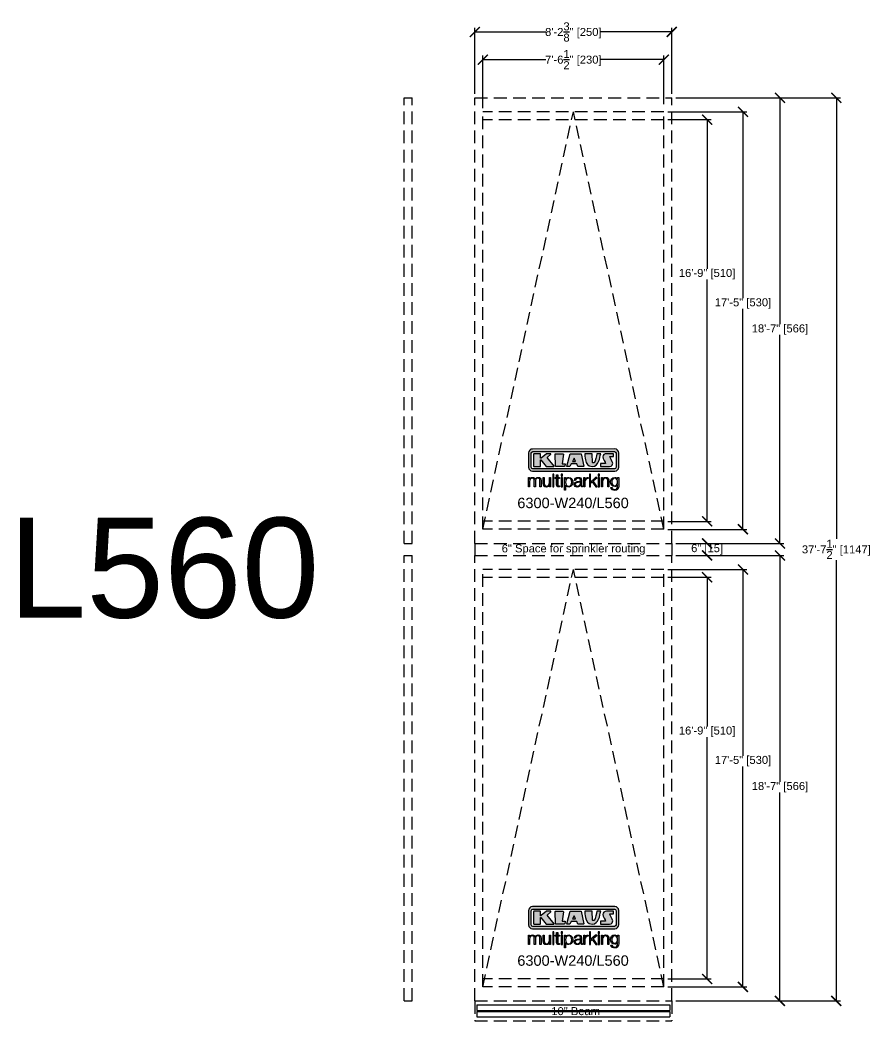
# Model space of a CAD drawing. Extents: x -210816 to 20092, y 4708 to 41486.
# Drawn here: x 18992 to 19417, y 9547 to 10048 of the extents above; entities that cross this region are included whole.
import ezdxf

# ---------------------------------------------------------------- set-up
doc = ezdxf.new("R2010")
doc.units = 0
doc.header["$MEASUREMENT"] = 0
doc.linetypes.add('DASHED', pattern=[0.2067, 0.1654, -0.0413])
doc.linetypes.add('HIDDEN', pattern=[9.525, 6.35, -3.175])
doc.layers.get('0').update_dxf_attribs({"linetype": 'CONTINUOUS'})
doc.layers.get('DEFPOINTS').update_dxf_attribs({"linetype": 'CONTINUOUS'})
for name, color, linetype in [('DIM', 6, 'CONTINUOUS'), ('KLAUS', 30, 'CONTINUOUS'), ('LOGO', 7, 'CONTINUOUS')]:
    doc.layers.add(name, color=color, linetype=linetype)
doc.styles.get("Standard").update_dxf_attribs({"font": 'arial.ttf'})
doc.dimstyles.get("Standard").update_dxf_attribs({"dimtxt": 5, "dimasz": 5, "dimexe": 2, "dimexo": 2, "dimgap": 0.09, "dimtad": 0, "dimtih": 1, "dimtoh": 1, "dimdec": 1, "dimzin": 0, "dimdsep": 46, "dimlunit": 4, "dimtxsty": 'Standard', "dimblk": 'ARCHTICK', "dimcen": -0.09, "dimadec": 0, "dimazin": 0, "dimtfac": 1, "dimtdec": 4, "dimtofl": 0, "dimtmove": 0, "dimatfit": 3, "dimldrblk": 'ARCHTICK', "dimfxl": 1, "dimtolj": 1, "dimtzin": 0, "dimarcsym": 0})

# ---------------------------------------------------------------- blocks, each defined once
blk = doc.blocks.new('_ARCHTICK')
at = {"color": 0, "linetype": 'ByBlock', "const_width": 0.15}
blk.add_lwpolyline([(-0.5, -0.5), (0.5, 0.5)], dxfattribs=at)
blk = doc.blocks.new('*D11041')
at = {"layer": 'DEFPOINTS', "color": 0}
for p in [(19313.65, 10001.94), (19313.65, 9793.19), (19353.2, 9793.19)]:
    blk.add_point(p, dxfattribs=at)
at = {"layer": 'DIM', "color": 0, "lineweight": -2}
for p, q in [((19315.65, 10001.94), (19355.2, 10001.94)), ((19353.2, 10001.94), (19353.2, 9908.75)), ((19353.2, 9793.19), (19353.2, 9903.45)), ((19315.65, 9793.19), (19355.2, 9793.19))]:
    blk.add_line(p, q, dxfattribs=at)
at = {"layer": 'DIM', "color": 0, "lineweight": -2, "xscale": 5, "yscale": 5, "zscale": 5}
for p, rotation in [((19353.2, 10001.94), 90), ((19353.2, 9793.19), 270)]:
    blk.add_blockref('_ARCHTICK', p, dxfattribs=dict(at, rotation=rotation))
at = {"layer": 'DIM', "color": 0, "insert": (19353.2, 9906.1), "char_height": 4, "attachment_point": 5}
blk.add_mtext('\\A1;17\'-5" [530]', dxfattribs=at)
blk = doc.blocks.new('*D11042')
at = {"layer": 'DEFPOINTS', "color": 0}
for p in [(19317.58, 10008.97), (19317.58, 9786.17), (19371.69, 9786.17)]:
    blk.add_point(p, dxfattribs=at)
at = {"layer": 'DIM', "color": 0, "lineweight": -2}
for p, q in [((19319.58, 10008.97), (19373.69, 10008.97)), ((19371.69, 10008.97), (19371.69, 9895.7)), ((19371.69, 9786.17), (19371.69, 9890.4)), ((19319.58, 9786.17), (19373.69, 9786.17))]:
    blk.add_line(p, q, dxfattribs=at)
at = {"layer": 'DIM', "color": 0, "lineweight": -2, "xscale": 5, "yscale": 5, "zscale": 5}
for p, rotation in [((19371.69, 10008.97), 90), ((19371.69, 9786.17), 270)]:
    blk.add_blockref('_ARCHTICK', p, dxfattribs=dict(at, rotation=rotation))
at = {"layer": 'DIM', "color": 0, "insert": (19371.69, 9893.05), "char_height": 4, "attachment_point": 5}
blk.add_mtext('\\A1;18\'-7" [566]', dxfattribs=at)
blk = doc.blocks.new('*D11043')
at = {"layer": 'DEFPOINTS', "color": 0}
for p in [(19313.65, 9998.04), (19313.65, 9797.19), (19335.26, 9797.19)]:
    blk.add_point(p, dxfattribs=at)
at = {"layer": 'DIM', "color": 0, "lineweight": -2}
for p, q in [((19315.65, 9998.04), (19337.26, 9998.04)), ((19335.26, 9998.04), (19335.26, 9923.44)), ((19335.26, 9797.19), (19335.26, 9918.13)), ((19315.65, 9797.19), (19337.26, 9797.19))]:
    blk.add_line(p, q, dxfattribs=at)
at = {"layer": 'DIM', "color": 0, "lineweight": -2, "xscale": 5, "yscale": 5, "zscale": 5}
for p, rotation in [((19335.26, 9998.04), 90), ((19335.26, 9797.19), 270)]:
    blk.add_blockref('_ARCHTICK', p, dxfattribs=dict(at, rotation=rotation))
at = {"layer": 'DIM', "color": 0, "insert": (19335.26, 9920.78), "char_height": 4, "attachment_point": 5}
blk.add_mtext('\\A1;16\'-9" [510]', dxfattribs=at)
blk = doc.blocks.new('*D11155')
at = {"layer": 'DEFPOINTS', "color": 0}
for p in [(19313.65, 9773.14), (19313.65, 9564.39), (19353.2, 9564.39)]:
    blk.add_point(p, dxfattribs=at)
at = {"layer": 'DIM', "color": 0, "lineweight": -2}
for p, q in [((19315.65, 9773.14), (19355.2, 9773.14)), ((19353.2, 9773.14), (19353.2, 9679.95)), ((19353.2, 9564.39), (19353.2, 9674.65)), ((19315.65, 9564.39), (19355.2, 9564.39))]:
    blk.add_line(p, q, dxfattribs=at)
at = {"layer": 'DIM', "color": 0, "lineweight": -2, "xscale": 5, "yscale": 5, "zscale": 5}
for p, rotation in [((19353.2, 9773.14), 90), ((19353.2, 9564.39), 270)]:
    blk.add_blockref('_ARCHTICK', p, dxfattribs=dict(at, rotation=rotation))
at = {"layer": 'DIM', "color": 0, "insert": (19353.2, 9677.3), "char_height": 4, "attachment_point": 5}
blk.add_mtext('\\A1;17\'-5" [530]', dxfattribs=at)
blk = doc.blocks.new('*D11156')
at = {"layer": 'DEFPOINTS', "color": 0}
for p in [(19317.58, 9780.17), (19317.58, 9557.37), (19371.69, 9557.37)]:
    blk.add_point(p, dxfattribs=at)
at = {"layer": 'DIM', "color": 0, "lineweight": -2}
for p, q in [((19319.58, 9780.17), (19373.69, 9780.17)), ((19371.69, 9780.17), (19371.69, 9666.9)), ((19371.69, 9557.37), (19371.69, 9661.6)), ((19319.58, 9557.37), (19373.69, 9557.37))]:
    blk.add_line(p, q, dxfattribs=at)
at = {"layer": 'DIM', "color": 0, "lineweight": -2, "xscale": 5, "yscale": 5, "zscale": 5}
for p, rotation in [((19371.69, 9780.17), 90), ((19371.69, 9557.37), 270)]:
    blk.add_blockref('_ARCHTICK', p, dxfattribs=dict(at, rotation=rotation))
at = {"layer": 'DIM', "color": 0, "insert": (19371.69, 9664.25), "char_height": 4, "attachment_point": 5}
blk.add_mtext('\\A1;18\'-7" [566]', dxfattribs=at)
blk = doc.blocks.new('*D11157')
at = {"layer": 'DEFPOINTS', "color": 0}
for p in [(19313.65, 9769.24), (19313.65, 9568.39), (19335.26, 9568.39)]:
    blk.add_point(p, dxfattribs=at)
at = {"layer": 'DIM', "color": 0, "lineweight": -2}
for p, q in [((19315.65, 9769.24), (19337.26, 9769.24)), ((19335.26, 9769.24), (19335.26, 9694.64)), ((19335.26, 9568.39), (19335.26, 9689.33)), ((19315.65, 9568.39), (19337.26, 9568.39))]:
    blk.add_line(p, q, dxfattribs=at)
at = {"layer": 'DIM', "color": 0, "lineweight": -2, "xscale": 5, "yscale": 5, "zscale": 5}
for p, rotation in [((19335.26, 9769.24), 90), ((19335.26, 9568.39), 270)]:
    blk.add_blockref('_ARCHTICK', p, dxfattribs=dict(at, rotation=rotation))
at = {"layer": 'DIM', "color": 0, "insert": (19335.26, 9691.98), "char_height": 4, "attachment_point": 5}
blk.add_mtext('\\A1;16\'-9" [510]', dxfattribs=at)
blk = doc.blocks.new('*D11176')
at = {"layer": 'DEFPOINTS', "color": 0}
for p in [(19317.58, 9786.17), (19317.58, 9780.17), (19335.26, 9780.17)]:
    blk.add_point(p, dxfattribs=at)
at = {"layer": 'DIM', "color": 0, "lineweight": -2}
for p, q in [((19319.58, 9786.17), (19337.26, 9786.17)), ((19335.26, 9786.17), (19335.26, 9785.82)), ((19319.58, 9780.17), (19337.26, 9780.17)), ((19335.26, 9780.17), (19335.26, 9780.52))]:
    blk.add_line(p, q, dxfattribs=at)
at = {"layer": 'DIM', "color": 0, "lineweight": -2, "xscale": 5, "yscale": 5, "zscale": 5}
for p, rotation in [((19335.26, 9786.17), 90), ((19335.26, 9780.17), 270)]:
    blk.add_blockref('_ARCHTICK', p, dxfattribs=dict(at, rotation=rotation))
at = {"layer": 'DIM', "color": 0, "insert": (19335.26, 9783.17), "char_height": 4, "attachment_point": 5}
blk.add_mtext('\\A1;6" [15]', dxfattribs=at)
blk = doc.blocks.new('*D11186')
at = {"layer": 'DEFPOINTS', "color": 0}
for p in [(19317.58, 10008.97), (19399.87, 10008.97), (19317.58, 9557.37)]:
    blk.add_point(p, dxfattribs=at)
at = {"layer": 'DIM', "color": 0, "lineweight": -2}
for p, q in [((19319.58, 10008.97), (19401.87, 10008.97)), ((19399.87, 10008.97), (19399.87, 9788.5)), ((19399.87, 9557.37), (19399.87, 9777.84)), ((19319.58, 9557.37), (19401.87, 9557.37))]:
    blk.add_line(p, q, dxfattribs=at)
at = {"layer": 'DIM', "color": 0, "lineweight": -2, "xscale": 5, "yscale": 5, "zscale": 5}
for p, rotation in [((19399.87, 10008.97), 90), ((19399.87, 9557.37), 270)]:
    blk.add_blockref('_ARCHTICK', p, dxfattribs=dict(at, rotation=rotation))
at = {"layer": 'DIM', "color": 0, "insert": (19399.87, 9783.17), "char_height": 4, "attachment_point": 5}
blk.add_mtext('\\A1;37\'-7{\\H1.000000x;\\S1/2;}" [1147]', dxfattribs=at)
blk = doc.blocks.new('A$C30361')
at = {"layer": 'KLAUS', "linetype": 'HIDDEN'}
for p, q in [((0, 0), (0, 222.8)), ((0, 222.8), (4, 222.8)), ((4, 0), (4, 222.8)), ((0, 0), (4, 0))]:
    blk.add_line(p, q, dxfattribs=at)
blk = doc.blocks.new('KLAUS')
at = {"layer": 'LOGO'}
h = blk.add_hatch(color=8, dxfattribs=at)
h.dxf.hatch_style = 2
edge = h.paths.add_edge_path()
edge.add_spline(control_points=[(3.6, 29.09), (2.88, 29.09), (2.3, 28.51), (2.3, 27.8), (2.3, 27.8), (2.3, 16.11), (2.3, 16.11), (2.3, 15.39), (2.88, 14.81), (3.6, 14.81), (3.6, 14.81), (71.16, 14.81), (71.16, 14.81), (71.88, 14.81), (72.46, 15.39), (72.46, 16.11), (72.46, 16.11), (72.46, 27.8), (72.46, 27.8), (72.46, 28.51), (71.88, 29.09), (71.16, 29.09), (71.16, 29.09), (3.6, 29.09), (3.6, 29.09), (3.6, 29.09), (3.6, 29.09), (3.6, 29.09)], knot_values=[0, 0, 0, 0, 1, 1, 1, 2, 2, 2, 3, 3, 3, 4, 4, 4, 5, 5, 5, 6, 6, 6, 7, 7, 7, 8, 8, 8, 9, 9, 9, 9], degree=3, periodic=0)
edge = h.paths.add_edge_path()
edge.add_spline(control_points=[(3.35, 31.23), (3.35, 31.23), (71.47, 31.23), (71.47, 31.23), (73.26, 31.23), (74.71, 29.77), (74.71, 27.99), (74.71, 27.99), (74.71, 16.17), (74.71, 16.17), (74.71, 14.38), (73.26, 12.93), (71.47, 12.93), (71.47, 12.93), (3.35, 12.93), (3.35, 12.93), (1.56, 12.93), (0.11, 14.38), (0.11, 16.17), (0.11, 16.17), (0.11, 27.99), (0.11, 27.99), (0.11, 29.77), (1.56, 31.23), (3.35, 31.23), (3.35, 31.23), (3.35, 31.23), (3.35, 31.23)], knot_values=[0, 0, 0, 0, 1, 1, 1, 2, 2, 2, 3, 3, 3, 4, 4, 4, 5, 5, 5, 6, 6, 6, 7, 7, 7, 8, 8, 8, 9, 9, 9, 9], degree=3, periodic=0)
h = blk.add_hatch(color=8, dxfattribs=at)
h.dxf.hatch_style = 2
edge = h.paths.add_edge_path()
edge.add_spline(control_points=[(4.5, 27.33), (4.5, 27.33), (9.7, 27.33), (9.7, 27.33), (9.84, 27.33), (9.96, 27.22), (9.96, 27.08), (9.96, 27.08), (9.96, 23.69), (9.96, 23.69), (9.96, 23.69), (9.94, 23.64), (10.04, 23.59), (10.14, 23.53), (10.2, 23.57), (10.2, 23.57), (10.2, 23.57), (10.51, 23.75), (10.51, 23.75), (10.51, 23.75), (14.94, 27.33), (14.94, 27.33), (14.94, 27.33), (18.41, 27.33), (18.41, 27.33), (18.41, 27.33), (18.49, 27.33), (18.56, 27.2), (18.65, 27.04), (18.53, 26.91), (18.53, 26.91), (18.53, 26.91), (15.49, 24.11), (15.49, 24.11), (15.49, 24.11), (21.14, 17.06), (21.14, 17.06), (21.14, 17.06), (21.13, 16.91), (21.13, 16.91), (21.08, 16.84), (20.99, 16.82), (20.99, 16.82), (20.99, 16.82), (14.7, 16.82), (14.7, 16.82), (14.7, 16.82), (10.26, 22.17), (10.26, 22.17), (10.26, 22.17), (10.19, 22.24), (10.08, 22.21), (9.97, 22.18), (9.96, 22.11), (9.96, 22.11), (9.96, 22.11), (9.96, 17.08), (9.96, 17.08), (9.96, 16.94), (9.84, 16.82), (9.7, 16.82), (9.7, 16.82), (4.5, 16.82), (4.5, 16.82), (4.36, 16.82), (4.25, 16.94), (4.25, 17.08), (4.25, 17.08), (4.25, 27.08), (4.25, 27.08), (4.25, 27.22), (4.36, 27.33), (4.5, 27.33), (4.5, 27.33), (4.5, 27.33), (4.5, 27.33)], knot_values=[0, 0, 0, 0, 1, 1, 1, 2, 2, 2, 3, 3, 3, 4, 4, 4, 5, 5, 5, 6, 6, 6, 7, 7, 7, 8, 8, 8, 9, 9, 9, 10, 10, 10, 11, 11, 11, 12, 12, 12, 13, 13, 13, 14, 14, 14, 15, 15, 15, 16, 16, 16, 17, 17, 17, 18, 18, 18, 19, 19, 19, 20, 20, 20, 21, 21, 21, 22, 22, 22, 23, 23, 23, 24, 24, 24, 25, 25, 25, 25], degree=3, periodic=0)
h = blk.add_hatch(color=8, dxfattribs=at)
h.dxf.hatch_style = 2
h.paths.add_polyline_path([(22.42, 17.06), (21.97, 27.15), (22.24, 27.33), (28.55, 27.33), (28.86, 26.97), (28.01, 19.08), (30.26, 19.07), (30.44, 18.95), (30.08, 16.95), (29.49, 16.82), (22.6, 16.82)])
h = blk.add_hatch(color=8, dxfattribs=at)
h.paths.add_polyline_path([(36.52, 21.01), (38.93, 21.01), (37.87, 23.57)])
h.paths.add_polyline_path([(34.52, 27.33), (43.65, 27.33), (45.76, 16.94), (45.57, 16.82), (40.83, 16.82), (39.89, 18.95), (35.42, 18.95), (34.27, 16.82), (31.78, 16.82), (31.66, 17)])
h = blk.add_hatch(color=8, dxfattribs=at)
h.dxf.hatch_style = 2
edge = h.paths.add_edge_path()
edge.add_spline(control_points=[(52.69, 27.32), (52.69, 27.32), (52.88, 20.14), (52.88, 20.14), (53.01, 19.89), (53.2, 19.77), (53.43, 19.71), (53.91, 19.59), (54.43, 19.57), (54.64, 20.03), (55.23, 21.34), (56.27, 25.45), (56.6, 27.33), (56.6, 27.33), (59.77, 27.33), (59.77, 27.33), (58.77, 23.9), (58.56, 16.82), (52.63, 16.76), (48.72, 16.72), (48.01, 19.35), (47.27, 22.24), (46.89, 23.68), (46.54, 27.33), (46.54, 27.33), (46.54, 27.33), (52.69, 27.32), (52.69, 27.32), (52.69, 27.32), (52.69, 27.32), (52.69, 27.32)], knot_values=[0, 0, 0, 0, 1, 1, 1, 2, 2, 2, 3, 3, 3, 4, 4, 4, 5, 5, 5, 6, 6, 6, 7, 7, 7, 8, 8, 8, 9, 9, 9, 10, 10, 10, 10], degree=3, periodic=0)
h = blk.add_hatch(color=8, dxfattribs=at)
h.dxf.hatch_style = 2
edge = h.paths.add_edge_path()
edge.add_spline(control_points=[(64.46, 27.33), (64.46, 27.33), (70.31, 27.33), (70.31, 27.33), (70.31, 26.52), (70.31, 26.02), (70.31, 25.12), (70.31, 25.12), (67.3, 25.12), (67.3, 25.12), (67.24, 25.04), (67.25, 25.11), (67.25, 24.91), (67.25, 24.88), (69.73, 20.38), (69.73, 19.57), (69.73, 16.4), (67.22, 16.81), (65.9, 16.82), (65.9, 16.82), (59.59, 16.82), (59.59, 16.82), (59.59, 17.76), (59.59, 18.23), (59.59, 19.14), (59.59, 19.14), (63.75, 19.14), (63.75, 19.14), (63.82, 19.22), (63.81, 19.11), (63.81, 19.31), (63.81, 20.32), (61.58, 23.06), (61.58, 24.63), (61.58, 26.33), (62.83, 27.34), (64.46, 27.33), (64.46, 27.33), (64.46, 27.33), (64.46, 27.33)], knot_values=[0, 0, 0, 0, 1, 1, 1, 2, 2, 2, 3, 3, 3, 4, 4, 4, 5, 5, 5, 6, 6, 6, 7, 7, 7, 8, 8, 8, 9, 9, 9, 10, 10, 10, 11, 11, 11, 12, 12, 12, 13, 13, 13, 13], degree=3, periodic=0)
h = blk.add_hatch(color=30, dxfattribs=at)
h.dxf.hatch_style = 2
h.paths.add_polyline_path([(20.07, 0), (20.99, 0), (20.99, 10.45), (20.07, 10.45)])
h = blk.add_hatch(color=30, dxfattribs=at)
h.dxf.hatch_style = 2
edge = h.paths.add_edge_path()
edge.add_spline(control_points=[(24.22, 9.82), (24.22, 9.82), (23.3, 9.82), (23.3, 9.82), (23.3, 9.82), (23.3, 7.55), (23.3, 7.55), (23.3, 7.55), (21.98, 7.55), (21.98, 7.55), (21.98, 7.55), (21.98, 6.78), (21.98, 6.78), (21.98, 6.78), (23.3, 6.78), (23.3, 6.78), (23.3, 6.78), (23.3, 1.61), (23.3, 1.61), (23.28, 0.32), (23.71, -0.09), (24.94, -0.09), (25.22, -0.09), (25.48, -0.06), (25.76, -0.06), (25.76, -0.06), (25.76, 0.73), (25.76, 0.73), (25.5, 0.7), (25.23, 0.69), (24.97, 0.69), (24.31, 0.73), (24.22, 1.08), (24.22, 1.68), (24.22, 1.68), (24.22, 6.78), (24.22, 6.78), (24.22, 6.78), (25.76, 6.78), (25.76, 6.78), (25.76, 6.78), (25.76, 7.55), (25.76, 7.55), (25.76, 7.55), (24.22, 7.55), (24.22, 7.55), (24.22, 7.55), (24.22, 9.82), (24.22, 9.82), (24.22, 9.82), (24.22, 9.82), (24.22, 9.82)], knot_values=[0, 0, 0, 0, 1, 1, 1, 2, 2, 2, 3, 3, 3, 4, 4, 4, 5, 5, 5, 6, 6, 6, 7, 7, 7, 8, 8, 8, 9, 9, 9, 10, 10, 10, 11, 11, 11, 12, 12, 12, 13, 13, 13, 14, 14, 14, 15, 15, 15, 16, 16, 16, 17, 17, 17, 17], degree=3, periodic=0)
h = blk.add_hatch(color=30, dxfattribs=at)
h.paths.add_polyline_path([(27.1, 0), (28.03, 0), (28.03, 7.55), (27.1, 7.55)])
h.paths.add_polyline_path([(27.1, 8.98), (28.03, 8.98), (28.03, 10.45), (27.1, 10.45)])
h = blk.add_hatch(color=30, dxfattribs=at)
h.dxf.hatch_style = 2
h.paths.add_polyline_path([(50.4, 0), (51.32, 0), (51.32, 2.87), (52.82, 4.11), (55.8, 0), (56.96, 0), (53.52, 4.76), (56.74, 7.55), (55.51, 7.55), (51.32, 3.89), (51.32, 10.45), (50.4, 10.45)])
h = blk.add_hatch(color=30, dxfattribs=at)
h.paths.add_polyline_path([(57.74, 0), (58.66, 0), (58.66, 7.55), (57.74, 7.55)])
h.paths.add_polyline_path([(57.74, 8.98), (58.66, 8.98), (58.66, 10.45), (57.74, 10.45)])
h = blk.add_hatch(color=30, dxfattribs=at)
h.dxf.hatch_style = 2
edge = h.paths.add_edge_path()
edge.add_spline(control_points=[(0, 0), (0, 0), (0.92, 0), (0.92, 0), (0.92, 0), (0.92, 4.22), (0.92, 4.22), (0.94, 5.8), (1.58, 7), (3.18, 7), (4.35, 7), (4.77, 6.15), (4.76, 5.12), (4.76, 5.12), (4.76, 0), (4.76, 0), (4.76, 0), (5.68, 0), (5.68, 0), (5.68, 0), (5.68, 4.27), (5.68, 4.27), (5.68, 5.68), (6.14, 7), (7.73, 7), (9.05, 7), (9.52, 6.32), (9.52, 5.08), (9.52, 5.08), (9.52, 0), (9.52, 0), (9.52, 0), (10.44, 0), (10.44, 0), (10.44, 0), (10.44, 5.12), (10.44, 5.12), (10.44, 6.91), (9.59, 7.77), (7.94, 7.77), (6.94, 7.77), (5.99, 7.29), (5.54, 6.3), (5.26, 7.29), (4.36, 7.77), (3.37, 7.77), (2.17, 7.77), (1.38, 7.19), (0.89, 6.28), (0.89, 6.28), (0.85, 6.28), (0.85, 6.28), (0.85, 6.28), (0.85, 7.55), (0.85, 7.55), (0.85, 7.55), (0, 7.55), (0, 7.55), (0, 7.55), (0, 0), (0, 0), (0, 0), (0, 0), (0, 0)], knot_values=[0, 0, 0, 0, 1, 1, 1, 2, 2, 2, 3, 3, 3, 4, 4, 4, 5, 5, 5, 6, 6, 6, 7, 7, 7, 8, 8, 8, 9, 9, 9, 10, 10, 10, 11, 11, 11, 12, 12, 12, 13, 13, 13, 14, 14, 14, 15, 15, 15, 16, 16, 16, 17, 17, 17, 18, 18, 18, 19, 19, 19, 20, 20, 20, 21, 21, 21, 21], degree=3, periodic=0)
h = blk.add_hatch(color=30, dxfattribs=at)
h.dxf.hatch_style = 2
edge = h.paths.add_edge_path()
edge.add_spline(control_points=[(18.31, 7.55), (18.31, 7.55), (17.39, 7.55), (17.39, 7.55), (17.39, 7.55), (17.39, 3.59), (17.39, 3.59), (17.39, 2.05), (16.7, 0.56), (15.12, 0.56), (13.66, 0.56), (13.15, 1.27), (13.1, 2.64), (13.1, 2.64), (13.1, 7.55), (13.1, 7.55), (13.1, 7.55), (12.18, 7.55), (12.18, 7.55), (12.18, 7.55), (12.18, 2.65), (12.18, 2.65), (12.18, 0.89), (12.93, -0.22), (14.83, -0.22), (15.96, -0.22), (16.95, 0.35), (17.44, 1.36), (17.44, 1.36), (17.47, 1.36), (17.47, 1.36), (17.47, 1.36), (17.47, 0), (17.47, 0), (17.47, 0), (18.31, 0), (18.31, 0), (18.31, 0), (18.31, 7.55), (18.31, 7.55), (18.31, 7.55), (18.31, 7.55), (18.31, 7.55)], knot_values=[0, 0, 0, 0, 1, 1, 1, 2, 2, 2, 3, 3, 3, 4, 4, 4, 5, 5, 5, 6, 6, 6, 7, 7, 7, 8, 8, 8, 9, 9, 9, 10, 10, 10, 11, 11, 11, 12, 12, 12, 13, 13, 13, 14, 14, 14, 14], degree=3, periodic=0)
h = blk.add_hatch(color=30, dxfattribs=at)
edge = h.paths.add_edge_path()
edge.add_spline(control_points=[(35.84, 3.78), (35.84, 2.21), (35.12, 0.56), (33.37, 0.56), (31.4, 0.56), (30.72, 2.21), (30.72, 3.78), (30.72, 5.49), (31.33, 7), (33.37, 7), (35.12, 7), (35.84, 5.34), (35.84, 3.78), (35.84, 3.78), (35.84, 3.78), (35.84, 3.78)], knot_values=[0, 0, 0, 0, 1, 1, 1, 2, 2, 2, 3, 3, 3, 4, 4, 4, 5, 5, 5, 5], degree=3, periodic=0)
edge = h.paths.add_edge_path()
edge.add_spline(control_points=[(29.79, -2.8), (29.79, -2.8), (30.72, -2.8), (30.72, -2.8), (30.72, -2.8), (30.72, 1.43), (30.72, 1.43), (30.72, 1.43), (30.74, 1.43), (30.74, 1.43), (31.14, 0.35), (32.24, -0.22), (33.37, -0.22), (35.66, -0.22), (36.76, 1.64), (36.76, 3.78), (36.76, 5.91), (35.66, 7.77), (33.37, 7.77), (32.15, 7.77), (31.1, 7.14), (30.67, 6.12), (30.67, 6.12), (30.64, 6.12), (30.64, 6.12), (30.64, 6.12), (30.64, 7.55), (30.64, 7.55), (30.64, 7.55), (29.79, 7.55), (29.79, 7.55), (29.79, 7.55), (29.79, -2.8), (29.79, -2.8), (29.79, -2.8), (29.79, -2.8), (29.79, -2.8)], knot_values=[0, 0, 0, 0, 1, 1, 1, 2, 2, 2, 3, 3, 3, 4, 4, 4, 5, 5, 5, 6, 6, 6, 7, 7, 7, 8, 8, 8, 9, 9, 9, 10, 10, 10, 11, 11, 11, 12, 12, 12, 12], degree=3, periodic=0)
h = blk.add_hatch(color=30, dxfattribs=at)
edge = h.paths.add_edge_path()
edge.add_spline(control_points=[(43.03, 2.93), (43.04, 1.45), (41.8, 0.56), (40.39, 0.56), (39.53, 0.56), (38.71, 1.13), (38.71, 2.05), (38.71, 3.53), (40.66, 3.51), (42.22, 3.79), (42.47, 3.84), (42.88, 3.91), (43, 4.13), (43, 4.13), (43.03, 4.13), (43.03, 4.13), (43.03, 4.13), (43.03, 2.93), (43.03, 2.93), (43.03, 2.93), (43.03, 2.93), (43.03, 2.93)], knot_values=[0, 0, 0, 0, 1, 1, 1, 2, 2, 2, 3, 3, 3, 4, 4, 4, 5, 5, 5, 6, 6, 6, 7, 7, 7, 7], degree=3, periodic=0)
edge = h.paths.add_edge_path()
edge.add_spline(control_points=[(39.03, 5.24), (39.06, 6.47), (39.91, 7), (41.05, 7), (42.14, 7), (43.03, 6.69), (43.03, 5.45), (43.03, 4.61), (42.6, 4.51), (41.84, 4.42), (39.85, 4.19), (37.79, 4.11), (37.79, 1.99), (37.79, 0.47), (38.93, -0.22), (40.32, -0.22), (41.77, -0.22), (42.43, 0.34), (43.07, 1.32), (43.07, 1.32), (43.1, 1.32), (43.1, 1.32), (43.1, 0.53), (43.25, 0), (44.19, 0), (44.43, 0), (44.58, 0.01), (44.79, 0.06), (44.79, 0.06), (44.79, 0.83), (44.79, 0.83), (44.71, 0.81), (44.6, 0.78), (44.49, 0.78), (44.13, 0.78), (43.95, 0.98), (43.95, 1.33), (43.95, 1.33), (43.95, 5.34), (43.95, 5.34), (43.95, 7.36), (42.5, 7.77), (41.17, 7.77), (39.44, 7.77), (38.2, 7.01), (38.11, 5.24), (38.11, 5.24), (39.03, 5.24), (39.03, 5.24), (39.03, 5.24), (39.03, 5.24), (39.03, 5.24)], knot_values=[0, 0, 0, 0, 1, 1, 1, 2, 2, 2, 3, 3, 3, 4, 4, 4, 5, 5, 5, 6, 6, 6, 7, 7, 7, 8, 8, 8, 9, 9, 9, 10, 10, 10, 11, 11, 11, 12, 12, 12, 13, 13, 13, 14, 14, 14, 15, 15, 15, 16, 16, 16, 17, 17, 17, 17], degree=3, periodic=0)
h = blk.add_hatch(color=30, dxfattribs=at)
h.dxf.hatch_style = 2
edge = h.paths.add_edge_path()
edge.add_spline(control_points=[(45.79, 0), (45.79, 0), (46.71, 0), (46.71, 0), (46.71, 0), (46.71, 4.03), (46.71, 4.03), (46.71, 5.59), (47.85, 6.82), (49.52, 6.73), (49.52, 6.73), (49.52, 7.66), (49.52, 7.66), (48.16, 7.72), (47.14, 7), (46.67, 5.78), (46.67, 5.78), (46.64, 5.78), (46.64, 5.78), (46.64, 5.78), (46.64, 7.55), (46.64, 7.55), (46.64, 7.55), (45.79, 7.55), (45.79, 7.55), (45.79, 7.55), (45.79, 0), (45.79, 0), (45.79, 0), (45.79, 0), (45.79, 0)], knot_values=[0, 0, 0, 0, 1, 1, 1, 2, 2, 2, 3, 3, 3, 4, 4, 4, 5, 5, 5, 6, 6, 6, 7, 7, 7, 8, 8, 8, 9, 9, 9, 10, 10, 10, 10], degree=3, periodic=0)
h = blk.add_hatch(color=30, dxfattribs=at)
h.dxf.hatch_style = 2
edge = h.paths.add_edge_path()
edge.add_spline(control_points=[(60.41, 0), (60.41, 0), (61.33, 0), (61.33, 0), (61.33, 0), (61.33, 4.41), (61.33, 4.41), (61.36, 5.89), (62.24, 7), (63.7, 7), (65.2, 7), (65.62, 6.02), (65.62, 4.71), (65.62, 4.71), (65.62, 0), (65.62, 0), (65.62, 0), (66.54, 0), (66.54, 0), (66.54, 0), (66.54, 4.86), (66.54, 4.86), (66.54, 6.66), (65.9, 7.77), (63.78, 7.77), (62.71, 7.77), (61.7, 7.16), (61.36, 6.25), (61.36, 6.25), (61.33, 6.25), (61.33, 6.25), (61.33, 6.25), (61.33, 7.55), (61.33, 7.55), (61.33, 7.55), (60.41, 7.55), (60.41, 7.55), (60.41, 7.55), (60.41, 0), (60.41, 0), (60.41, 0), (60.41, 0), (60.41, 0)], knot_values=[0, 0, 0, 0, 1, 1, 1, 2, 2, 2, 3, 3, 3, 4, 4, 4, 5, 5, 5, 6, 6, 6, 7, 7, 7, 8, 8, 8, 9, 9, 9, 10, 10, 10, 11, 11, 11, 12, 12, 12, 13, 13, 13, 14, 14, 14, 14], degree=3, periodic=0)
h = blk.add_hatch(color=30, dxfattribs=at)
edge = h.paths.add_edge_path()
edge.add_spline(control_points=[(71.32, 0.86), (69.62, 0.86), (68.83, 2.34), (68.83, 3.86), (68.83, 5.43), (69.56, 7), (71.32, 7), (73.06, 7), (73.75, 5.34), (73.75, 3.86), (73.75, 2.33), (72.91, 0.86), (71.32, 0.86), (71.32, 0.86), (71.32, 0.86), (71.32, 0.86)], knot_values=[0, 0, 0, 0, 1, 1, 1, 2, 2, 2, 3, 3, 3, 4, 4, 4, 5, 5, 5, 5], degree=3, periodic=0)
edge = h.paths.add_edge_path()
edge.add_spline(control_points=[(74.67, 7.55), (74.67, 7.55), (73.75, 7.55), (73.75, 7.55), (73.75, 7.55), (73.75, 6.25), (73.75, 6.25), (73.75, 6.25), (73.72, 6.25), (73.72, 6.25), (73.35, 7.09), (72.41, 7.77), (71.32, 7.77), (69.13, 7.77), (67.9, 6.05), (67.9, 3.97), (67.9, 1.82), (68.9, 0.09), (71.32, 0.09), (72.4, 0.09), (73.29, 0.72), (73.72, 1.64), (73.72, 1.64), (73.75, 1.64), (73.75, 1.64), (73.75, 1.64), (73.75, 0.61), (73.75, 0.61), (73.75, -1.23), (73.01, -2.24), (71.32, -2.24), (70.29, -2.24), (69.31, -1.85), (69.1, -0.73), (69.1, -0.73), (68.18, -0.73), (68.18, -0.73), (68.31, -2.34), (69.81, -3.02), (71.32, -3.02), (73.79, -3.02), (74.65, -1.64), (74.67, 0.61), (74.67, 0.61), (74.67, 7.55), (74.67, 7.55), (74.67, 7.55), (74.67, 7.55), (74.67, 7.55)], knot_values=[0, 0, 0, 0, 1, 1, 1, 2, 2, 2, 3, 3, 3, 4, 4, 4, 5, 5, 5, 6, 6, 6, 7, 7, 7, 8, 8, 8, 9, 9, 9, 10, 10, 10, 11, 11, 11, 12, 12, 12, 13, 13, 13, 14, 14, 14, 15, 15, 15, 16, 16, 16, 16], degree=3, periodic=0)
for points in [[(22.42, 17.06), (21.97, 27.15), (22.24, 27.33), (28.55, 27.33), (28.86, 26.97), (28.01, 19.08), (30.26, 19.07), (30.44, 18.95), (30.08, 16.95), (29.49, 16.82), (22.6, 16.82), (22.42, 17.06), (22.42, 17.06)], [(34.52, 27.33), (43.65, 27.33), (45.76, 16.94), (45.57, 16.82), (40.83, 16.82), (39.89, 18.95), (35.42, 18.95), (34.27, 16.82), (31.78, 16.82), (31.66, 17), (34.52, 27.33), (34.52, 27.33)], [(36.52, 21.01), (38.93, 21.01), (37.87, 23.57), (36.52, 21.01), (36.52, 21.01)], [(20.07, 0), (20.99, 0), (20.99, 10.45), (20.07, 10.45), (20.07, 0), (20.07, 0)], [(27.1, 8.98), (28.03, 8.98), (28.03, 10.45), (27.1, 10.45), (27.1, 8.98), (27.1, 8.98)], [(50.4, 0), (51.32, 0), (51.32, 2.87), (52.82, 4.11), (55.8, 0), (56.96, 0), (53.52, 4.76), (56.74, 7.55), (55.51, 7.55), (51.32, 3.89), (51.32, 10.45), (50.4, 10.45), (50.4, 0), (50.4, 0)], [(57.74, 8.98), (58.66, 8.98), (58.66, 10.45), (57.74, 10.45), (57.74, 8.98), (57.74, 8.98)], [(27.1, 0), (28.03, 0), (28.03, 7.55), (27.1, 7.55), (27.1, 0), (27.1, 0)], [(57.74, 0), (58.66, 0), (58.66, 7.55), (57.74, 7.55), (57.74, 0), (57.74, 0)]]:
    blk.add_lwpolyline(points, dxfattribs=at)
for points, knots in [([(3.35, 31.23), (3.35, 31.23), (71.47, 31.23), (71.47, 31.23), (73.26, 31.23), (74.71, 29.77), (74.71, 27.99), (74.71, 27.99), (74.71, 16.17), (74.71, 16.17), (74.71, 14.38), (73.26, 12.93), (71.47, 12.93), (71.47, 12.93), (3.35, 12.93), (3.35, 12.93), (1.56, 12.93), (0.11, 14.38), (0.11, 16.17), (0.11, 16.17), (0.11, 27.99), (0.11, 27.99), (0.11, 29.77), (1.56, 31.23), (3.35, 31.23), (3.35, 31.23), (3.35, 31.23), (3.35, 31.23)], [0, 0, 0, 0, 1, 1, 1, 2, 2, 2, 3, 3, 3, 4, 4, 4, 5, 5, 5, 6, 6, 6, 7, 7, 7, 8, 8, 8, 9, 9, 9, 9]), ([(3.6, 29.09), (2.88, 29.09), (2.3, 28.51), (2.3, 27.8), (2.3, 27.8), (2.3, 16.11), (2.3, 16.11), (2.3, 15.39), (2.88, 14.81), (3.6, 14.81), (3.6, 14.81), (71.16, 14.81), (71.16, 14.81), (71.88, 14.81), (72.46, 15.39), (72.46, 16.11), (72.46, 16.11), (72.46, 27.8), (72.46, 27.8), (72.46, 28.51), (71.88, 29.09), (71.16, 29.09), (71.16, 29.09), (3.6, 29.09), (3.6, 29.09), (3.6, 29.09), (3.6, 29.09), (3.6, 29.09)], [0, 0, 0, 0, 1, 1, 1, 2, 2, 2, 3, 3, 3, 4, 4, 4, 5, 5, 5, 6, 6, 6, 7, 7, 7, 8, 8, 8, 9, 9, 9, 9]), ([(4.5, 27.33), (4.5, 27.33), (9.7, 27.33), (9.7, 27.33), (9.84, 27.33), (9.96, 27.22), (9.96, 27.08), (9.96, 27.08), (9.96, 23.69), (9.96, 23.69), (9.96, 23.69), (9.94, 23.64), (10.04, 23.59), (10.14, 23.53), (10.2, 23.57), (10.2, 23.57), (10.2, 23.57), (10.51, 23.75), (10.51, 23.75), (10.51, 23.75), (14.94, 27.33), (14.94, 27.33), (14.94, 27.33), (18.41, 27.33), (18.41, 27.33), (18.41, 27.33), (18.49, 27.33), (18.56, 27.2), (18.65, 27.04), (18.53, 26.91), (18.53, 26.91), (18.53, 26.91), (15.49, 24.11), (15.49, 24.11), (15.49, 24.11), (21.14, 17.06), (21.14, 17.06), (21.14, 17.06), (21.13, 16.91), (21.13, 16.91), (21.08, 16.84), (20.99, 16.82), (20.99, 16.82), (20.99, 16.82), (14.7, 16.82), (14.7, 16.82), (14.7, 16.82), (10.26, 22.17), (10.26, 22.17), (10.26, 22.17), (10.19, 22.24), (10.08, 22.21), (9.97, 22.18), (9.96, 22.11), (9.96, 22.11), (9.96, 22.11), (9.96, 17.08), (9.96, 17.08), (9.96, 16.94), (9.84, 16.82), (9.7, 16.82), (9.7, 16.82), (4.5, 16.82), (4.5, 16.82), (4.36, 16.82), (4.25, 16.94), (4.25, 17.08), (4.25, 17.08), (4.25, 27.08), (4.25, 27.08), (4.25, 27.22), (4.36, 27.33), (4.5, 27.33), (4.5, 27.33), (4.5, 27.33), (4.5, 27.33)], [0, 0, 0, 0, 1, 1, 1, 2, 2, 2, 3, 3, 3, 4, 4, 4, 5, 5, 5, 6, 6, 6, 7, 7, 7, 8, 8, 8, 9, 9, 9, 10, 10, 10, 11, 11, 11, 12, 12, 12, 13, 13, 13, 14, 14, 14, 15, 15, 15, 16, 16, 16, 17, 17, 17, 18, 18, 18, 19, 19, 19, 20, 20, 20, 21, 21, 21, 22, 22, 22, 23, 23, 23, 24, 24, 24, 25, 25, 25, 25]), ([(52.69, 27.32), (52.69, 27.32), (52.88, 20.14), (52.88, 20.14), (53.01, 19.89), (53.2, 19.77), (53.43, 19.71), (53.91, 19.59), (54.43, 19.57), (54.64, 20.03), (55.23, 21.34), (56.27, 25.45), (56.6, 27.33), (56.6, 27.33), (59.77, 27.33), (59.77, 27.33), (58.77, 23.9), (58.56, 16.82), (52.63, 16.76), (48.72, 16.72), (48.01, 19.35), (47.27, 22.24), (46.89, 23.68), (46.54, 27.33), (46.54, 27.33), (46.54, 27.33), (52.69, 27.32), (52.69, 27.32), (52.69, 27.32), (52.69, 27.32), (52.69, 27.32)], [0, 0, 0, 0, 1, 1, 1, 2, 2, 2, 3, 3, 3, 4, 4, 4, 5, 5, 5, 6, 6, 6, 7, 7, 7, 8, 8, 8, 9, 9, 9, 10, 10, 10, 10]), ([(64.46, 27.33), (64.46, 27.33), (70.31, 27.33), (70.31, 27.33), (70.31, 26.52), (70.31, 26.02), (70.31, 25.12), (70.31, 25.12), (67.3, 25.12), (67.3, 25.12), (67.24, 25.04), (67.25, 25.11), (67.25, 24.91), (67.25, 24.88), (69.73, 20.38), (69.73, 19.57), (69.73, 16.4), (67.22, 16.81), (65.9, 16.82), (65.9, 16.82), (59.59, 16.82), (59.59, 16.82), (59.59, 17.76), (59.59, 18.23), (59.59, 19.14), (59.59, 19.14), (63.75, 19.14), (63.75, 19.14), (63.82, 19.22), (63.81, 19.11), (63.81, 19.31), (63.81, 20.32), (61.58, 23.06), (61.58, 24.63), (61.58, 26.33), (62.83, 27.34), (64.46, 27.33), (64.46, 27.33), (64.46, 27.33), (64.46, 27.33)], [0, 0, 0, 0, 1, 1, 1, 2, 2, 2, 3, 3, 3, 4, 4, 4, 5, 5, 5, 6, 6, 6, 7, 7, 7, 8, 8, 8, 9, 9, 9, 10, 10, 10, 11, 11, 11, 12, 12, 12, 13, 13, 13, 13]), ([(24.22, 9.82), (24.22, 9.82), (23.3, 9.82), (23.3, 9.82), (23.3, 9.82), (23.3, 7.55), (23.3, 7.55), (23.3, 7.55), (21.98, 7.55), (21.98, 7.55), (21.98, 7.55), (21.98, 6.78), (21.98, 6.78), (21.98, 6.78), (23.3, 6.78), (23.3, 6.78), (23.3, 6.78), (23.3, 1.61), (23.3, 1.61), (23.28, 0.32), (23.71, -0.09), (24.94, -0.09), (25.22, -0.09), (25.48, -0.06), (25.76, -0.06), (25.76, -0.06), (25.76, 0.73), (25.76, 0.73), (25.5, 0.7), (25.23, 0.69), (24.97, 0.69), (24.31, 0.73), (24.22, 1.08), (24.22, 1.68), (24.22, 1.68), (24.22, 6.78), (24.22, 6.78), (24.22, 6.78), (25.76, 6.78), (25.76, 6.78), (25.76, 6.78), (25.76, 7.55), (25.76, 7.55), (25.76, 7.55), (24.22, 7.55), (24.22, 7.55), (24.22, 7.55), (24.22, 9.82), (24.22, 9.82), (24.22, 9.82), (24.22, 9.82), (24.22, 9.82)], [0, 0, 0, 0, 1, 1, 1, 2, 2, 2, 3, 3, 3, 4, 4, 4, 5, 5, 5, 6, 6, 6, 7, 7, 7, 8, 8, 8, 9, 9, 9, 10, 10, 10, 11, 11, 11, 12, 12, 12, 13, 13, 13, 14, 14, 14, 15, 15, 15, 16, 16, 16, 17, 17, 17, 17]), ([(0, 0), (0, 0), (0.92, 0), (0.92, 0), (0.92, 0), (0.92, 4.22), (0.92, 4.22), (0.94, 5.8), (1.58, 7), (3.18, 7), (4.35, 7), (4.77, 6.15), (4.76, 5.12), (4.76, 5.12), (4.76, 0), (4.76, 0), (4.76, 0), (5.68, 0), (5.68, 0), (5.68, 0), (5.68, 4.27), (5.68, 4.27), (5.68, 5.68), (6.14, 7), (7.73, 7), (9.05, 7), (9.52, 6.32), (9.52, 5.08), (9.52, 5.08), (9.52, 0), (9.52, 0), (9.52, 0), (10.44, 0), (10.44, 0), (10.44, 0), (10.44, 5.12), (10.44, 5.12), (10.44, 6.91), (9.59, 7.77), (7.94, 7.77), (6.94, 7.77), (5.99, 7.29), (5.54, 6.3), (5.26, 7.29), (4.36, 7.77), (3.37, 7.77), (2.17, 7.77), (1.38, 7.19), (0.89, 6.28), (0.89, 6.28), (0.85, 6.28), (0.85, 6.28), (0.85, 6.28), (0.85, 7.55), (0.85, 7.55), (0.85, 7.55), (0, 7.55), (0, 7.55), (0, 7.55), (0, 0), (0, 0), (0, 0), (0, 0), (0, 0)], [0, 0, 0, 0, 1, 1, 1, 2, 2, 2, 3, 3, 3, 4, 4, 4, 5, 5, 5, 6, 6, 6, 7, 7, 7, 8, 8, 8, 9, 9, 9, 10, 10, 10, 11, 11, 11, 12, 12, 12, 13, 13, 13, 14, 14, 14, 15, 15, 15, 16, 16, 16, 17, 17, 17, 18, 18, 18, 19, 19, 19, 20, 20, 20, 21, 21, 21, 21]), ([(18.31, 7.55), (18.31, 7.55), (17.39, 7.55), (17.39, 7.55), (17.39, 7.55), (17.39, 3.59), (17.39, 3.59), (17.39, 2.05), (16.7, 0.56), (15.12, 0.56), (13.66, 0.56), (13.15, 1.27), (13.1, 2.64), (13.1, 2.64), (13.1, 7.55), (13.1, 7.55), (13.1, 7.55), (12.18, 7.55), (12.18, 7.55), (12.18, 7.55), (12.18, 2.65), (12.18, 2.65), (12.18, 0.89), (12.93, -0.22), (14.83, -0.22), (15.96, -0.22), (16.95, 0.35), (17.44, 1.36), (17.44, 1.36), (17.47, 1.36), (17.47, 1.36), (17.47, 1.36), (17.47, 0), (17.47, 0), (17.47, 0), (18.31, 0), (18.31, 0), (18.31, 0), (18.31, 7.55), (18.31, 7.55), (18.31, 7.55), (18.31, 7.55), (18.31, 7.55)], [0, 0, 0, 0, 1, 1, 1, 2, 2, 2, 3, 3, 3, 4, 4, 4, 5, 5, 5, 6, 6, 6, 7, 7, 7, 8, 8, 8, 9, 9, 9, 10, 10, 10, 11, 11, 11, 12, 12, 12, 13, 13, 13, 14, 14, 14, 14]), ([(29.79, -2.8), (29.79, -2.8), (30.72, -2.8), (30.72, -2.8), (30.72, -2.8), (30.72, 1.43), (30.72, 1.43), (30.72, 1.43), (30.74, 1.43), (30.74, 1.43), (31.14, 0.35), (32.24, -0.22), (33.37, -0.22), (35.66, -0.22), (36.76, 1.64), (36.76, 3.78), (36.76, 5.91), (35.66, 7.77), (33.37, 7.77), (32.15, 7.77), (31.1, 7.14), (30.67, 6.12), (30.67, 6.12), (30.64, 6.12), (30.64, 6.12), (30.64, 6.12), (30.64, 7.55), (30.64, 7.55), (30.64, 7.55), (29.79, 7.55), (29.79, 7.55), (29.79, 7.55), (29.79, -2.8), (29.79, -2.8), (29.79, -2.8), (29.79, -2.8), (29.79, -2.8)], [0, 0, 0, 0, 1, 1, 1, 2, 2, 2, 3, 3, 3, 4, 4, 4, 5, 5, 5, 6, 6, 6, 7, 7, 7, 8, 8, 8, 9, 9, 9, 10, 10, 10, 11, 11, 11, 12, 12, 12, 12]), ([(35.84, 3.78), (35.84, 2.21), (35.12, 0.56), (33.37, 0.56), (31.4, 0.56), (30.72, 2.21), (30.72, 3.78), (30.72, 5.49), (31.33, 7), (33.37, 7), (35.12, 7), (35.84, 5.34), (35.84, 3.78), (35.84, 3.78), (35.84, 3.78), (35.84, 3.78)], [0, 0, 0, 0, 1, 1, 1, 2, 2, 2, 3, 3, 3, 4, 4, 4, 5, 5, 5, 5]), ([(39.03, 5.24), (39.06, 6.47), (39.91, 7), (41.05, 7), (42.14, 7), (43.03, 6.69), (43.03, 5.45), (43.03, 4.61), (42.6, 4.51), (41.84, 4.42), (39.85, 4.19), (37.79, 4.11), (37.79, 1.99), (37.79, 0.47), (38.93, -0.22), (40.32, -0.22), (41.77, -0.22), (42.43, 0.34), (43.07, 1.32), (43.07, 1.32), (43.1, 1.32), (43.1, 1.32), (43.1, 0.53), (43.25, 0), (44.19, 0), (44.43, 0), (44.58, 0.01), (44.79, 0.06), (44.79, 0.06), (44.79, 0.83), (44.79, 0.83), (44.71, 0.81), (44.6, 0.78), (44.49, 0.78), (44.13, 0.78), (43.95, 0.98), (43.95, 1.33), (43.95, 1.33), (43.95, 5.34), (43.95, 5.34), (43.95, 7.36), (42.5, 7.77), (41.17, 7.77), (39.44, 7.77), (38.2, 7.01), (38.11, 5.24), (38.11, 5.24), (39.03, 5.24), (39.03, 5.24), (39.03, 5.24), (39.03, 5.24), (39.03, 5.24)], [0, 0, 0, 0, 1, 1, 1, 2, 2, 2, 3, 3, 3, 4, 4, 4, 5, 5, 5, 6, 6, 6, 7, 7, 7, 8, 8, 8, 9, 9, 9, 10, 10, 10, 11, 11, 11, 12, 12, 12, 13, 13, 13, 14, 14, 14, 15, 15, 15, 16, 16, 16, 17, 17, 17, 17]), ([(43.03, 2.93), (43.04, 1.45), (41.8, 0.56), (40.39, 0.56), (39.53, 0.56), (38.71, 1.13), (38.71, 2.05), (38.71, 3.53), (40.66, 3.51), (42.22, 3.79), (42.47, 3.84), (42.88, 3.91), (43, 4.13), (43, 4.13), (43.03, 4.13), (43.03, 4.13), (43.03, 4.13), (43.03, 2.93), (43.03, 2.93), (43.03, 2.93), (43.03, 2.93), (43.03, 2.93)], [0, 0, 0, 0, 1, 1, 1, 2, 2, 2, 3, 3, 3, 4, 4, 4, 5, 5, 5, 6, 6, 6, 7, 7, 7, 7]), ([(45.79, 0), (45.79, 0), (46.71, 0), (46.71, 0), (46.71, 0), (46.71, 4.03), (46.71, 4.03), (46.71, 5.59), (47.85, 6.82), (49.52, 6.73), (49.52, 6.73), (49.52, 7.66), (49.52, 7.66), (48.16, 7.72), (47.14, 7), (46.67, 5.78), (46.67, 5.78), (46.64, 5.78), (46.64, 5.78), (46.64, 5.78), (46.64, 7.55), (46.64, 7.55), (46.64, 7.55), (45.79, 7.55), (45.79, 7.55), (45.79, 7.55), (45.79, 0), (45.79, 0), (45.79, 0), (45.79, 0), (45.79, 0)], [0, 0, 0, 0, 1, 1, 1, 2, 2, 2, 3, 3, 3, 4, 4, 4, 5, 5, 5, 6, 6, 6, 7, 7, 7, 8, 8, 8, 9, 9, 9, 10, 10, 10, 10]), ([(60.41, 0), (60.41, 0), (61.33, 0), (61.33, 0), (61.33, 0), (61.33, 4.41), (61.33, 4.41), (61.36, 5.89), (62.24, 7), (63.7, 7), (65.2, 7), (65.62, 6.02), (65.62, 4.71), (65.62, 4.71), (65.62, 0), (65.62, 0), (65.62, 0), (66.54, 0), (66.54, 0), (66.54, 0), (66.54, 4.86), (66.54, 4.86), (66.54, 6.66), (65.9, 7.77), (63.78, 7.77), (62.71, 7.77), (61.7, 7.16), (61.36, 6.25), (61.36, 6.25), (61.33, 6.25), (61.33, 6.25), (61.33, 6.25), (61.33, 7.55), (61.33, 7.55), (61.33, 7.55), (60.41, 7.55), (60.41, 7.55), (60.41, 7.55), (60.41, 0), (60.41, 0), (60.41, 0), (60.41, 0), (60.41, 0)], [0, 0, 0, 0, 1, 1, 1, 2, 2, 2, 3, 3, 3, 4, 4, 4, 5, 5, 5, 6, 6, 6, 7, 7, 7, 8, 8, 8, 9, 9, 9, 10, 10, 10, 11, 11, 11, 12, 12, 12, 13, 13, 13, 14, 14, 14, 14]), ([(74.67, 7.55), (74.67, 7.55), (73.75, 7.55), (73.75, 7.55), (73.75, 7.55), (73.75, 6.25), (73.75, 6.25), (73.75, 6.25), (73.72, 6.25), (73.72, 6.25), (73.35, 7.09), (72.41, 7.77), (71.32, 7.77), (69.13, 7.77), (67.9, 6.05), (67.9, 3.97), (67.9, 1.82), (68.9, 0.09), (71.32, 0.09), (72.4, 0.09), (73.29, 0.72), (73.72, 1.64), (73.72, 1.64), (73.75, 1.64), (73.75, 1.64), (73.75, 1.64), (73.75, 0.61), (73.75, 0.61), (73.75, -1.23), (73.01, -2.24), (71.32, -2.24), (70.29, -2.24), (69.31, -1.85), (69.1, -0.73), (69.1, -0.73), (68.18, -0.73), (68.18, -0.73), (68.31, -2.34), (69.81, -3.02), (71.32, -3.02), (73.79, -3.02), (74.65, -1.64), (74.67, 0.61), (74.67, 0.61), (74.67, 7.55), (74.67, 7.55), (74.67, 7.55), (74.67, 7.55), (74.67, 7.55)], [0, 0, 0, 0, 1, 1, 1, 2, 2, 2, 3, 3, 3, 4, 4, 4, 5, 5, 5, 6, 6, 6, 7, 7, 7, 8, 8, 8, 9, 9, 9, 10, 10, 10, 11, 11, 11, 12, 12, 12, 13, 13, 13, 14, 14, 14, 15, 15, 15, 16, 16, 16, 16]), ([(71.32, 0.86), (69.62, 0.86), (68.83, 2.34), (68.83, 3.86), (68.83, 5.43), (69.56, 7), (71.32, 7), (73.06, 7), (73.75, 5.34), (73.75, 3.86), (73.75, 2.33), (72.91, 0.86), (71.32, 0.86), (71.32, 0.86), (71.32, 0.86), (71.32, 0.86)], [0, 0, 0, 0, 1, 1, 1, 2, 2, 2, 3, 3, 3, 4, 4, 4, 5, 5, 5, 5])]:
    blk.add_open_spline(points, degree=3, knots=knots, dxfattribs=at)
blk = doc.blocks.new('A$C2039')
at = {"layer": 'KLAUS', "linetype": 'HIDDEN'}
for p, q in [((0, 0), (0, 222.8)), ((98.38, 0), (98.38, 222.8)), ((3.93, 7.03), (3.93, 215.78)), ((94.44, 215.78), (3.93, 215.78)), ((3.93, 7.03), (49.19, 215.78)), ((94.44, 7.03), (49.19, 215.78)), ((94.44, 7.03), (94.44, 215.78)), ((94.44, 7.03), (3.93, 7.03))]:
    blk.add_line(p, q, dxfattribs=at)
at = {"layer": 'KLAUS', "color": 4, "linetype": 'HIDDEN'}
for p, q in [((0, 222.8), (98.38, 222.8)), ((94.44, 211.78), (3.93, 211.78)), ((94.44, 11.03), (3.93, 11.03)), ((0, 0), (98.38, 0))]:
    blk.add_line(p, q, dxfattribs=at)
at = {"layer": 'KLAUS', "linetype": 'DASHED', "xscale": 0.6042342747489289, "yscale": 0.6042342747559075, "zscale": 0.604234274745576, "rotation": 0.01107024451872799}
blk.add_blockref('KLAUS', (26.76, 28.31), dxfattribs=at)
at = {"layer": 'KLAUS', "linetype": 'DASHED'}
blk.add_text('6300-W240/L560', height=5.1969, dxfattribs=at).set_placement((21.2, 17.61))
blk = doc.blocks.new('A$C31028')
at = {"layer": 'KLAUS', "color": 5, "linetype": 'HIDDEN'}
for p, q in [((0, 6), (98.38, 6)), ((0, 6), (0, 0)), ((98.38, 6), (98.38, 0)), ((0, 0), (98.38, 0))]:
    blk.add_line(p, q, dxfattribs=at)
at = {"layer": 'KLAUS', "color": 5, "linetype": 'DASHED'}
blk.add_text('6" Space for sprinkler routing', height=4, dxfattribs=at).set_placement((13.38, 1.49))
blk = doc.blocks.new('*D12197')
at = {"layer": 'DEFPOINTS', "color": 0}
for p in [(19317.58, 10041.88), (19219.21, 10008.97), (19317.58, 10008.97)]:
    blk.add_point(p, dxfattribs=at)
at = {"layer": 'DIM', "color": 0, "lineweight": -2}
for p, q in [((19219.21, 10010.97), (19219.21, 10043.88)), ((19219.21, 10041.88), (19254.62, 10041.88)), ((19317.58, 10041.88), (19282.17, 10041.88)), ((19317.58, 10010.97), (19317.58, 10043.88))]:
    blk.add_line(p, q, dxfattribs=at)
at = {"layer": 'DIM', "color": 0, "lineweight": -2, "xscale": 5, "yscale": 5, "zscale": 5, "rotation": 180}
blk.add_blockref('_ARCHTICK', (19219.21, 10041.88), dxfattribs=at)
at = {"layer": 'DIM', "color": 0, "lineweight": -2, "xscale": 5, "yscale": 5, "zscale": 5}
blk.add_blockref('_ARCHTICK', (19317.58, 10041.88), dxfattribs=at)
at = {"layer": 'DIM', "color": 0, "insert": (19268.4, 10041.88), "char_height": 4, "attachment_point": 5}
blk.add_mtext('\\A1;8\'-2{\\H1.000000x;\\S3/8;}" [250]', dxfattribs=at)
blk = doc.blocks.new('*D12198')
at = {"layer": 'DEFPOINTS', "color": 0}
for p in [(19313.65, 10028.04), (19223.14, 10001.84), (19313.65, 10003.84)]:
    blk.add_point(p, dxfattribs=at)
at = {"layer": 'DIM', "color": 0, "lineweight": -2}
for p, q in [((19223.14, 10003.84), (19223.14, 10030.04)), ((19313.65, 10005.84), (19313.65, 10030.04)), ((19223.14, 10028.04), (19254.61, 10028.04)), ((19313.65, 10028.04), (19282.19, 10028.04))]:
    blk.add_line(p, q, dxfattribs=at)
at = {"layer": 'DIM', "color": 0, "lineweight": -2, "xscale": 5, "yscale": 5, "zscale": 5, "rotation": 180}
blk.add_blockref('_ARCHTICK', (19223.14, 10028.04), dxfattribs=at)
at = {"layer": 'DIM', "color": 0, "lineweight": -2, "xscale": 5, "yscale": 5, "zscale": 5}
blk.add_blockref('_ARCHTICK', (19313.65, 10028.04), dxfattribs=at)
at = {"layer": 'DIM', "color": 0, "insert": (19268.4, 10028.04), "char_height": 4, "attachment_point": 5}
blk.add_mtext('\\A1;7\'-6{\\H1.000000x;\\S1/2;}" [230]', dxfattribs=at)
blk = doc.blocks.new('A$C25778')
at = {"layer": 'KLAUS', "color": 5, "linetype": 'HIDDEN'}
for p, q in [((0, 10), (98.38, 10)), ((0, 10), (0, 0)), ((98.38, 10), (98.38, 0)), ((0, 0), (98.38, 0))]:
    blk.add_line(p, q, dxfattribs=at)
at = {"layer": 'KLAUS'}
for p, q in [((1, 8), (97.38, 8)), ((1, 8), (1, 5.25)), ((1, 5.25), (97.38, 5.25)), ((97.38, 8), (97.38, 5.25)), ((1, 4.75), (97.38, 4.75)), ((1, 4.75), (1, 2)), ((1, 2), (97.38, 2)), ((97.38, 4.75), (97.38, 2))]:
    blk.add_line(p, q, dxfattribs=at)
at = {"layer": 'DIM', "linetype": 'DASHED'}
blk.add_text('10" Beam', height=4, dxfattribs=at).set_placement((38.18, 2.93))

msp = doc.modelspace()

# ---------------------------------------------------------------- block references
at = {"layer": 'DIM'}
for name, p in [('A$C30361', (19183.8656, 9786.1696)), ('A$C2039', (19219.2091, 9786.1696)), ('A$C31028', (19219.2091, 9780.1696)), ('A$C30361', (19183.8656, 9557.3696)), ('A$C2039', (19219.2091, 9557.3696)), ('A$C25778', (19219.2091, 9547.3696))]:
    msp.add_blockref(name, p, dxfattribs=at)

# ---------------------------------------------------------------- texts
at = {"layer": 'KLAUS', "linetype": 'DASHED'}
msp.add_text('L560', height=50, dxfattribs=at).set_placement((18986.0748, 9749.0131))

# ---------------------------------------------------------------- dimensions: what is measured, and where the dimension line sits
at = {"layer": 'DIM'}
for base, p1, p2, override, picture, middle in [((19317.5841, 10041.8823), (19219.2091, 10008.9696), (19317.5841, 10008.9696), {"dimtxt": 4, "dimdec": 3}, '*D12197', (19268.3966, 10041.8823)), ((19313.653, 10028.0394), (19223.1402, 10001.8446), (19313.653, 10003.8446), {"dimtxt": 4}, '*D12198', (19268.3966, 10028.0394))]:
    dim = msp.add_linear_dim(base=base, p1=p1, p2=p2, dimstyle='Standard', override=override, dxfattribs=at)
    dim.commit()
    dim.dimension.update_dxf_attribs({"geometry": picture, "text_midpoint": middle})
for base, p1, p2, picture, middle in [((19371.6919, 9786.1696), (19317.5841, 10008.9696), (19317.5841, 9786.1696), '*D11042', (19371.6919, 9893.0504)), ((19353.2030733554, 9793.1945665277), (19313.6530337684, 10001.9445665278), (19313.6530337684, 9793.1945665277), '*D11041', (19353.2030733554, 9906.1014014375)), ((19335.2579912786, 9797.1945665277), (19313.6530337684, 9998.0445665277), (19313.6530337684, 9797.1945665277), '*D11043', (19335.2579912786, 9920.7837413185)), ((19371.6919, 9557.3696), (19317.5841, 9780.1696), (19317.5841, 9557.3696), '*D11156', (19371.6919, 9664.2504)), ((19353.2030733554, 9564.3945665278), (19313.6530337684, 9773.1445665278), (19313.6530337684, 9564.3945665278), '*D11155', (19353.2030733554, 9677.3014014375)), ((19335.2579912786, 9568.3945665278), (19313.6530337684, 9769.2445665278), (19313.6530337684, 9568.3945665278), '*D11157', (19335.2579912786, 9691.9837413185))]:
    dim = msp.add_linear_dim(base=base, p1=p1, p2=p2, angle=90, dimstyle='Standard', override={"dimtxt": 4}, dxfattribs=at)
    dim.commit()
    dim.dimension.update_dxf_attribs({"geometry": picture, "text_midpoint": middle, "dimtype": 160})
dim = msp.add_linear_dim(base=(19399.8657, 10008.9696), p1=(19317.5841, 9557.3696), p2=(19317.5841, 10008.9696), angle=90, dimstyle='Standard', override={"dimtxt": 4}, dxfattribs=at)
dim.commit()
dim.dimension.update_dxf_attribs({"geometry": '*D11186', "text_midpoint": (19399.8657, 9783.1696)})
dim = msp.add_aligned_dim(p1=(19317.5841, 9786.1696), p2=(19317.5841, 9780.1696), distance=17.6739, dimstyle='Standard', override={"dimtxt": 4}, dxfattribs=at)
dim.commit()
dim.dimension.update_dxf_attribs({"geometry": '*D11176', "text_midpoint": (19335.258, 9783.1696)})

doc.saveas('drawing.dxf')
